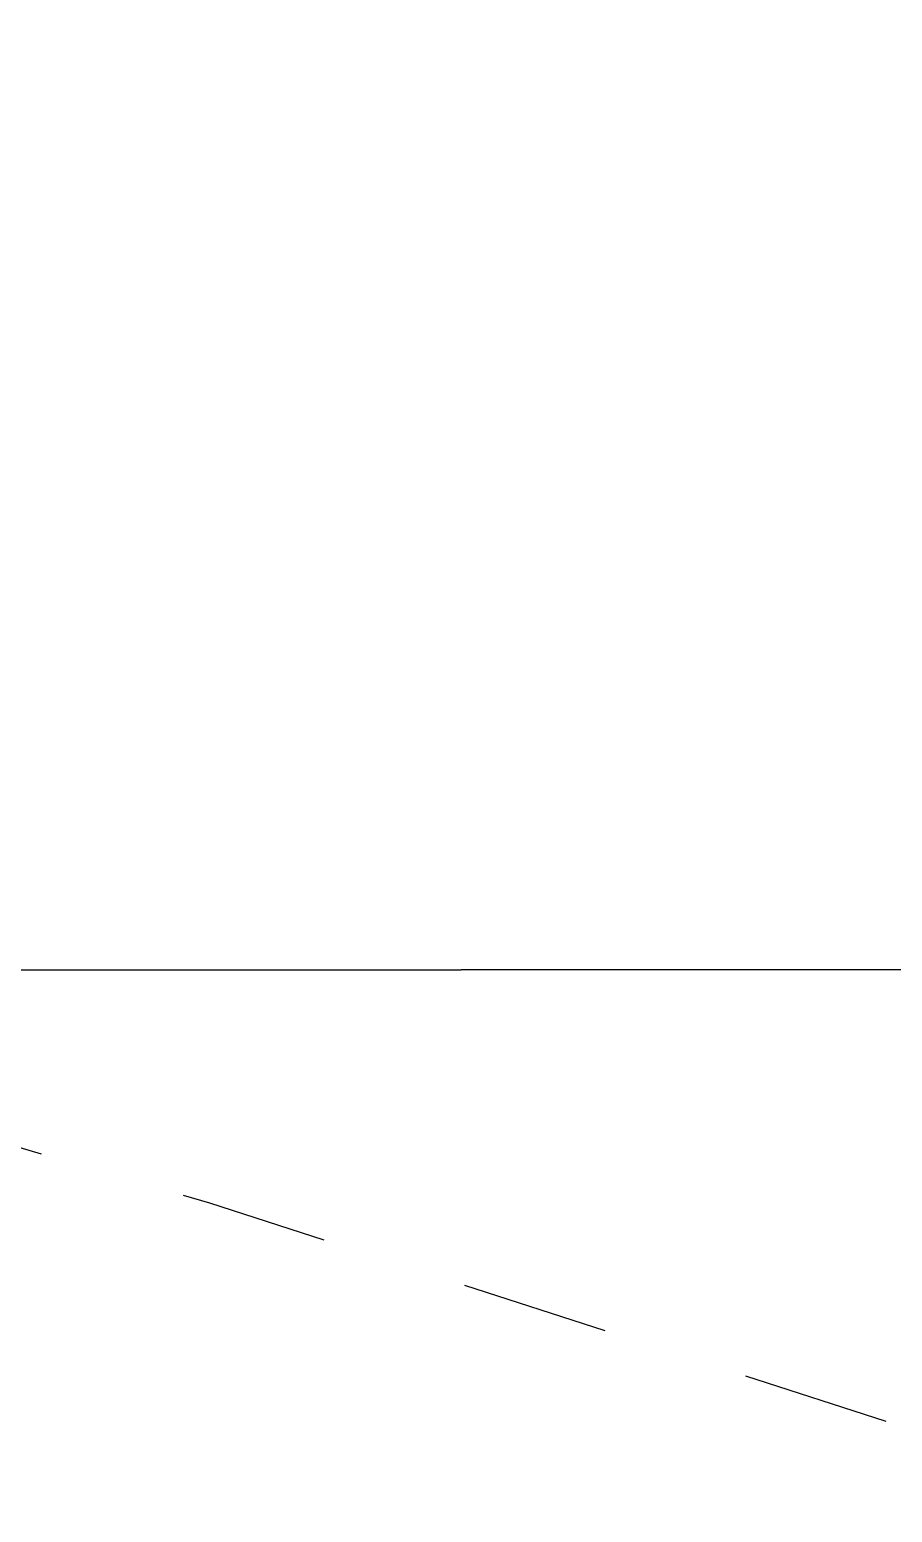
# Model space of a CAD drawing. Header units: metres. Extents: x 1838950 to 1842843, y 5171318 to 5174224.
# Drawn here: x 1841251.966 to 1841252.55, y 5171388.146 to 5171389.15 of the extents above; entities that cross this region are included whole.
import ezdxf

# ---------------------------------------------------------------- set-up
doc = ezdxf.new("R2010")
doc.units = ezdxf.units.M
doc.header["$LTSCALE"] = 0.0254
doc.linetypes.add('Style de ligne -1', pattern=[0.83328, 0.41656, -0.41672])
doc.layers.add('00 CHAZAL Coupe A.5', color=7, linetype='Continuous', lineweight=18)

# ---------------------------------------------------------------- blocks, each defined once
blk = doc.blocks.new('Groupe-1984-1')
at = {"layer": '00 CHAZAL Coupe A.5', "color": 12, "linetype": 'Style de ligne -1', "lineweight": 25, "true_color": 0xdd0806, "flags": 128}
blk.add_lwpolyline([(1841189.162896663, 5171397.962462655), (1841192.782896663, 5171397.502462655), (1841198.042896663, 5171395.702462655), (1841206.542896663, 5171395.552462655), (1841210.877896663, 5171395.546162833), (1841215.342896663, 5171395.362462655), (1841217.530011757, 5171395.132462655), (1841223.782896663, 5171393.412462655), (1841229.209948967, 5171392.762462832), (1841235.442896663, 5171391.512462655), (1841245.330503338, 5171390.327843516), (1841252.08797501, 5171388.355323841), (1841259.917699578, 5171385.828259873), (1841263.122221954, 5171385.662462655), (1841272.600008153, 5171379.652462655), (1841275.422896663, 5171379.642462655)], dxfattribs=at)

msp = doc.modelspace()

# ---------------------------------------------------------------- linework, layer by layer
at = {"layer": '00 CHAZAL Coupe A.5', "color": 7, "linetype": 'Continuous', "lineweight": 35}
msp.add_line((1841251.453199837, 5171388.512819437), (1841254.412502727, 5171388.514206495), dxfattribs=at)

# ---------------------------------------------------------------- block references
at = {"layer": '00 CHAZAL Coupe A.5', "color": 7}
msp.add_blockref('Groupe-1984-1', (0, 0), dxfattribs=at)

doc.saveas('drawing.dxf')
